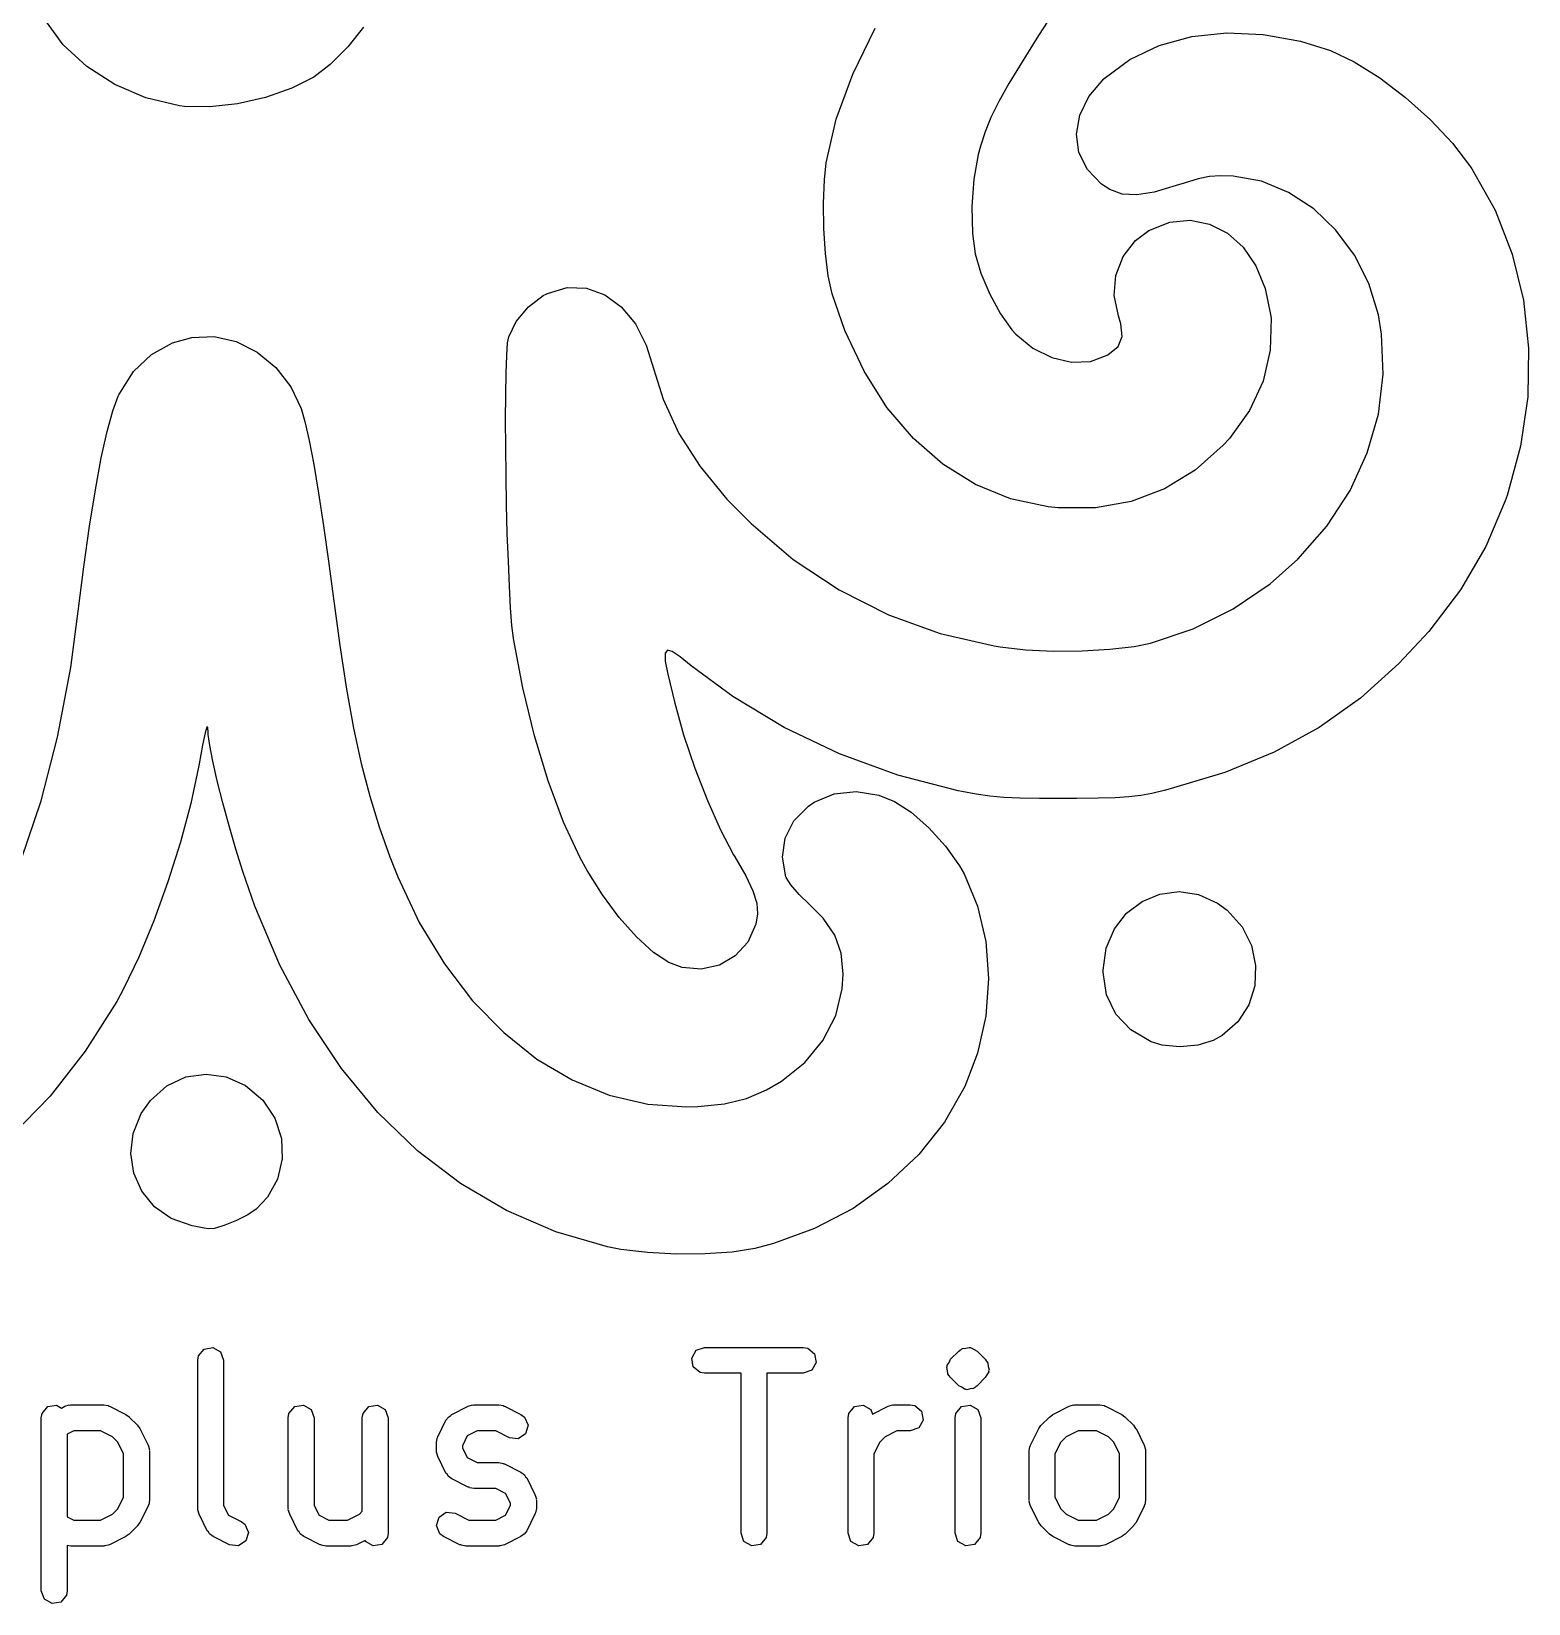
# Model space of a CAD drawing. Extents: x 103 to 212, y -155 to -73.
# Drawn here: x 168.15 to 176.81, y -129.44 to -120.34 of the extents above; entities that cross this region are included whole.
import ezdxf

# ---------------------------------------------------------------- set-up
doc = ezdxf.new("R2010")
doc.units = 0
doc.layers.add('BLACK', color=7, linetype='CONTINUOUS')

msp = doc.modelspace()

# ---------------------------------------------------------------- linework, layer by layer
at = {"layer": 'BLACK', "linetype": 'CONTINUOUS'}
for p, q in [((168.331, -120.418), (168.224, -120.272)), ((174.026, -120.281), (173.973, -120.365)), ((170.068, -120.317), (169.977, -120.43)), ((172.898, -120.589), (173.029, -120.323)), ((173.973, -120.365), (173.878, -120.516)), ((174.671, -120.423), (174.86, -120.371)), ((174.86, -120.371), (175.062, -120.349)), ((175.062, -120.349), (175.273, -120.358)), ((175.273, -120.358), (175.489, -120.397)), ((175.489, -120.397), (175.663, -120.452)), ((168.468, -120.544), (168.331, -120.418)), ((169.977, -120.43), (169.875, -120.532)), ((174.501, -120.504), (174.671, -120.423)), ((175.663, -120.452), (175.8, -120.517)), ((168.629, -120.648), (168.468, -120.544)), ((169.875, -120.532), (169.78, -120.605)), ((173.878, -120.516), (173.802, -120.642)), ((174.353, -120.614), (174.501, -120.504)), ((175.8, -120.517), (175.948, -120.61)), ((168.809, -120.725), (168.629, -120.648)), ((169.653, -120.67), (169.502, -120.723)), ((169.78, -120.605), (169.653, -120.67)), ((172.803, -120.849), (172.898, -120.589)), ((173.802, -120.642), (173.744, -120.747)), ((174.264, -120.717), (174.35, -120.616)), ((174.35, -120.616), (174.353, -120.614)), ((175.948, -120.61), (176.097, -120.724)), ((169.004, -120.771), (168.809, -120.725)), ((169.34, -120.76), (169.179, -120.778)), ((169.502, -120.723), (169.34, -120.76)), ((173.744, -120.747), (173.698, -120.839)), ((174.212, -120.825), (174.264, -120.717)), ((176.097, -120.724), (176.24, -120.852)), ((169.033, -120.775), (169.004, -120.771)), ((169.179, -120.778), (169.033, -120.775)), ((172.745, -121.101), (172.803, -120.849)), ((173.698, -120.839), (173.664, -120.922)), ((174.193, -120.935), (174.212, -120.825)), ((176.24, -120.852), (176.368, -120.988)), ((173.664, -120.922), (173.637, -121.004)), ((174.207, -121.042), (174.193, -120.935)), ((173.637, -121.004), (173.623, -121.053)), ((176.368, -120.988), (176.472, -121.125)), ((172.734, -121.199), (172.745, -121.101)), ((173.623, -121.053), (173.598, -121.195)), ((174.256, -121.14), (174.207, -121.042)), ((176.472, -121.125), (176.48, -121.136)), ((172.729, -121.335), (172.734, -121.199)), ((173.598, -121.195), (173.587, -121.353)), ((174.338, -121.225), (174.256, -121.14)), ((174.815, -121.218), (174.77, -121.233)), ((174.897, -121.194), (174.815, -121.218)), ((174.963, -121.18), (174.897, -121.194)), ((175.026, -121.176), (174.963, -121.18)), ((175.099, -121.179), (175.026, -121.176)), ((175.263, -121.208), (175.099, -121.179)), ((175.42, -121.272), (175.263, -121.208)), ((176.48, -121.136), (176.614, -121.374)), ((174.385, -121.255), (174.338, -121.225)), ((174.457, -121.282), (174.385, -121.255)), ((174.541, -121.287), (174.457, -121.282)), ((174.643, -121.271), (174.541, -121.287)), ((174.77, -121.233), (174.643, -121.271)), ((175.565, -121.367), (175.42, -121.272)), ((172.731, -121.481), (172.729, -121.335)), ((173.587, -121.353), (173.591, -121.509)), ((175.693, -121.49), (175.565, -121.367)), ((176.614, -121.374), (176.714, -121.629)), ((172.741, -121.625), (172.731, -121.481)), ((174.535, -121.55), (174.612, -121.493)), ((174.612, -121.493), (174.732, -121.445)), ((174.732, -121.445), (174.85, -121.433)), ((174.85, -121.433), (174.963, -121.455)), ((174.963, -121.455), (175.066, -121.508)), ((175.801, -121.635), (175.693, -121.49)), ((173.591, -121.509), (173.607, -121.628)), ((174.462, -121.643), (174.535, -121.55)), ((175.066, -121.508), (175.157, -121.589)), ((172.757, -121.755), (172.741, -121.625)), ((173.607, -121.628), (173.64, -121.74)), ((174.42, -121.752), (174.462, -121.643)), ((175.157, -121.589), (175.231, -121.697)), ((175.884, -121.8), (175.801, -121.635)), ((176.714, -121.629), (176.779, -121.896)), ((172.78, -121.858), (172.757, -121.755)), ((173.64, -121.74), (173.691, -121.86)), ((174.41, -121.869), (174.42, -121.752)), ((175.231, -121.697), (175.285, -121.828)), ((171.108, -121.869), (171.133, -121.856)), ((171.133, -121.856), (171.247, -121.823)), ((171.247, -121.823), (171.359, -121.827)), ((171.359, -121.827), (171.464, -121.865)), ((172.853, -122.071), (172.78, -121.858)), ((175.285, -121.828), (175.316, -121.979)), ((175.939, -121.981), (175.884, -121.8)), ((170.952, -122.018), (171.022, -121.934)), ((171.022, -121.934), (171.108, -121.869)), ((171.464, -121.865), (171.559, -121.934)), ((171.559, -121.934), (171.641, -122.032)), ((173.691, -121.86), (173.753, -121.974)), ((174.435, -121.987), (174.41, -121.869)), ((176.779, -121.896), (176.808, -122.173)), ((170.908, -122.108), (170.952, -122.018)), ((171.641, -122.032), (171.704, -122.156)), ((173.753, -121.974), (173.819, -122.067)), ((174.45, -122.033), (174.435, -121.987)), ((174.457, -122.106), (174.45, -122.033)), ((175.318, -122), (175.314, -122.185)), ((175.316, -121.979), (175.318, -122)), ((175.957, -122.092), (175.939, -121.981)), ((168.964, -122.143), (169.074, -122.112)), ((169.074, -122.112), (169.204, -122.106)), ((169.204, -122.106), (169.332, -122.135)), ((170.902, -122.142), (170.908, -122.108)), ((172.964, -122.307), (172.853, -122.071)), ((173.819, -122.067), (173.841, -122.092)), ((173.841, -122.092), (173.94, -122.173)), ((174.433, -122.163), (174.457, -122.106)), ((175.967, -122.324), (175.957, -122.092)), ((168.738, -122.309), (168.841, -122.21)), ((168.841, -122.21), (168.964, -122.143)), ((169.332, -122.135), (169.453, -122.196)), ((169.453, -122.196), (169.56, -122.285)), ((170.893, -122.317), (170.897, -122.215)), ((170.897, -122.215), (170.902, -122.142)), ((171.704, -122.156), (171.737, -122.259)), ((173.94, -122.173), (174.05, -122.228)), ((174.273, -122.25), (174.37, -122.214)), ((174.37, -122.214), (174.375, -122.211)), ((174.375, -122.211), (174.433, -122.163)), ((175.314, -122.185), (175.273, -122.364)), ((176.808, -122.173), (176.803, -122.455)), ((168.653, -122.443), (168.738, -122.309)), ((169.56, -122.285), (169.647, -122.397)), ((171.737, -122.259), (171.802, -122.469)), ((173.096, -122.516), (172.964, -122.307)), ((174.05, -122.228), (174.164, -122.254)), ((174.164, -122.254), (174.273, -122.25)), ((169.647, -122.397), (169.708, -122.523)), ((170.891, -122.443), (170.893, -122.317)), ((175.273, -122.364), (175.194, -122.534)), ((175.939, -122.554), (175.967, -122.324)), ((168.618, -122.535), (168.649, -122.451)), ((168.649, -122.451), (168.653, -122.443)), ((170.89, -122.588), (170.891, -122.443)), ((171.802, -122.469), (171.893, -122.667)), ((176.803, -122.455), (176.761, -122.74)), ((168.585, -122.655), (168.618, -122.535)), ((169.708, -122.523), (169.729, -122.598)), ((173.249, -122.696), (173.096, -122.516)), ((175.194, -122.534), (175.077, -122.695)), ((175.875, -122.779), (175.939, -122.554)), ((168.551, -122.808), (168.585, -122.655)), ((169.729, -122.598), (169.753, -122.707)), ((170.891, -122.746), (170.89, -122.588)), ((171.893, -122.667), (172.015, -122.857)), ((169.753, -122.707), (169.78, -122.847)), ((170.893, -122.912), (170.891, -122.746)), ((173.42, -122.845), (173.249, -122.696)), ((175.042, -122.734), (174.88, -122.878)), ((175.077, -122.695), (175.042, -122.734)), ((176.761, -122.74), (176.684, -123.025)), ((168.517, -122.992), (168.551, -122.808)), ((169.78, -122.847), (169.808, -123.012)), ((172.015, -122.857), (172.17, -123.046)), ((173.608, -122.961), (173.42, -122.845)), ((175.776, -122.996), (175.875, -122.779)), ((170.896, -123.08), (170.893, -122.912)), ((174.88, -122.878), (174.702, -122.987)), ((168.483, -123.203), (168.517, -122.992)), ((169.808, -123.012), (169.837, -123.2)), ((173.811, -123.044), (173.608, -122.961)), ((174.702, -122.987), (174.509, -123.06)), ((175.641, -123.202), (175.776, -122.996)), ((176.684, -123.025), (176.673, -123.057)), ((170.9, -123.246), (170.896, -123.08)), ((172.17, -123.046), (172.31, -123.188)), ((174.028, -123.091), (173.811, -123.044)), ((174.086, -123.097), (174.028, -123.091)), ((174.303, -123.097), (174.086, -123.097)), ((174.509, -123.06), (174.303, -123.097)), ((176.673, -123.057), (176.561, -123.32)), ((168.45, -123.438), (168.483, -123.203)), ((169.837, -123.2), (169.866, -123.405)), ((172.31, -123.188), (172.554, -123.396)), ((175.473, -123.394), (175.641, -123.202)), ((170.906, -123.405), (170.9, -123.246)), ((169.866, -123.405), (169.893, -123.607)), ((170.912, -123.549), (170.906, -123.405)), ((172.554, -123.396), (172.82, -123.572)), ((175.313, -123.536), (175.473, -123.394)), ((176.561, -123.32), (176.414, -123.571)), ((168.418, -123.695), (168.45, -123.438)), ((170.919, -123.676), (170.912, -123.549)), ((172.82, -123.572), (173.105, -123.715)), ((175.1, -123.68), (175.313, -123.536)), ((176.414, -123.571), (176.231, -123.812)), ((169.893, -123.607), (169.931, -123.893)), ((170.927, -123.778), (170.919, -123.676)), ((168.374, -124.02), (168.418, -123.695)), ((173.105, -123.715), (173.404, -123.823)), ((174.867, -123.796), (175.1, -123.68)), ((170.936, -123.851), (170.927, -123.778)), ((170.936, -123.853), (170.936, -123.851)), ((170.99, -124.138), (170.936, -123.853)), ((173.404, -123.823), (173.716, -123.895)), ((174.621, -123.879), (174.867, -123.796)), ((176.231, -123.812), (176.058, -123.998)), ((169.931, -123.893), (169.97, -124.146)), ((171.826, -123.92), (171.813, -123.937)), ((171.813, -123.937), (171.814, -123.983)), ((171.854, -123.928), (171.826, -123.92)), ((171.9, -123.959), (171.854, -123.928)), ((173.716, -123.895), (173.752, -123.901)), ((173.752, -123.901), (173.898, -123.918)), ((173.898, -123.918), (174.06, -123.925)), ((174.06, -123.925), (174.226, -123.924)), ((174.226, -123.924), (174.385, -123.915)), ((174.385, -123.915), (174.527, -123.899)), ((174.527, -123.899), (174.621, -123.879)), ((168.298, -124.423), (168.374, -124.02)), ((171.814, -123.983), (171.829, -124.059)), ((171.964, -124.011), (171.9, -123.959)), ((172.204, -124.189), (171.964, -124.011)), ((176.058, -123.998), (175.836, -124.197)), ((171.829, -124.059), (171.855, -124.17)), ((169.97, -124.146), (170.011, -124.372)), ((171.057, -124.415), (170.99, -124.138)), ((171.855, -124.17), (171.867, -124.218)), ((171.867, -124.218), (171.92, -124.409)), ((172.502, -124.368), (172.204, -124.189)), ((175.836, -124.197), (175.597, -124.367)), ((169.152, -124.399), (169.137, -124.469)), ((169.162, -124.365), (169.152, -124.399)), ((169.168, -124.365), (169.162, -124.365)), ((169.17, -124.398), (169.168, -124.365)), ((169.17, -124.408), (169.17, -124.398)), ((170.011, -124.372), (170.055, -124.576)), ((172.822, -124.52), (172.502, -124.368)), ((175.597, -124.367), (175.336, -124.51)), ((168.204, -124.792), (168.298, -124.423)), ((169.137, -124.469), (169.117, -124.577)), ((169.179, -124.471), (169.17, -124.408)), ((169.197, -124.563), (169.179, -124.471)), ((171.136, -124.676), (171.057, -124.415)), ((171.92, -124.409), (171.985, -124.603)), ((169.117, -124.577), (169.113, -124.597)), ((169.222, -124.675), (169.197, -124.563)), ((170.055, -124.576), (170.104, -124.764)), ((173.159, -124.643), (172.822, -124.52)), ((175.336, -124.51), (175.05, -124.628)), ((169.113, -124.597), (169.069, -124.807)), ((169.254, -124.803), (169.222, -124.675)), ((171.225, -124.915), (171.136, -124.676)), ((171.985, -124.603), (172.058, -124.79)), ((173.508, -124.733), (173.159, -124.643)), ((175.05, -124.628), (174.735, -124.723)), ((170.104, -124.764), (170.159, -124.942)), ((172.676, -124.8), (172.791, -124.751)), ((172.791, -124.751), (172.918, -124.737)), ((172.918, -124.737), (173.049, -124.759)), ((173.049, -124.759), (173.14, -124.795)), ((173.53, -124.737), (173.508, -124.733)), ((173.613, -124.753), (173.53, -124.737)), ((173.691, -124.764), (173.613, -124.753)), ((173.772, -124.772), (173.691, -124.764)), ((174.496, -124.769), (174.417, -124.774)), ((174.564, -124.761), (174.496, -124.769)), ((174.629, -124.749), (174.564, -124.761)), ((174.699, -124.732), (174.629, -124.749)), ((174.735, -124.723), (174.699, -124.732)), ((168.09, -125.127), (168.204, -124.792)), ((169.069, -124.807), (169.009, -125.031)), ((169.29, -124.937), (169.254, -124.803)), ((172.058, -124.79), (172.133, -124.96)), ((172.558, -124.907), (172.642, -124.823)), ((172.642, -124.823), (172.676, -124.8)), ((173.14, -124.795), (173.237, -124.857)), ((173.237, -124.857), (173.339, -124.947)), ((173.865, -124.776), (173.772, -124.772)), ((173.979, -124.778), (173.865, -124.776)), ((174.123, -124.779), (173.979, -124.778)), ((174.193, -124.779), (174.123, -124.779)), ((174.318, -124.777), (174.193, -124.779)), ((174.417, -124.774), (174.318, -124.777)), ((169.329, -125.072), (169.29, -124.937)), ((170.159, -124.942), (170.221, -125.116)), ((171.321, -125.122), (171.225, -124.915)), ((172.507, -125.007), (172.558, -124.907)), ((173.339, -124.947), (173.435, -125.054)), ((169.009, -125.031), (168.936, -125.26)), ((172.133, -124.96), (172.209, -125.103)), ((172.491, -125.117), (172.507, -125.007)), ((169.369, -125.2), (169.329, -125.072)), ((170.221, -125.116), (170.267, -125.231)), ((171.361, -125.195), (171.321, -125.122)), ((172.209, -125.103), (172.217, -125.116)), ((172.217, -125.116), (172.28, -125.226)), ((172.512, -125.232), (172.491, -125.117)), ((173.435, -125.054), (173.516, -125.168)), ((169.439, -125.401), (169.369, -125.2)), ((171.45, -125.336), (171.361, -125.195)), ((173.516, -125.168), (173.542, -125.213)), ((173.542, -125.213), (173.621, -125.401)), ((168.936, -125.26), (168.855, -125.485)), ((170.267, -125.231), (170.391, -125.496)), ((172.28, -125.226), (172.321, -125.312)), ((172.321, -125.312), (172.343, -125.383)), ((172.513, -125.235), (172.512, -125.232)), ((172.54, -125.278), (172.513, -125.235)), ((172.588, -125.334), (172.54, -125.278)), ((169.584, -125.743), (169.439, -125.401)), ((171.548, -125.466), (171.45, -125.336)), ((172.343, -125.383), (172.347, -125.445)), ((172.646, -125.39), (172.588, -125.334)), ((172.727, -125.47), (172.646, -125.39)), ((173.621, -125.401), (173.668, -125.606)), ((174.483, -125.442), (174.572, -125.374)), ((174.572, -125.374), (174.675, -125.331)), ((174.675, -125.331), (174.786, -125.317)), ((174.786, -125.317), (174.899, -125.333)), ((174.899, -125.333), (175.009, -125.383)), ((175.009, -125.383), (175.065, -125.424)), ((168.855, -125.485), (168.768, -125.695)), ((170.391, -125.496), (170.536, -125.735)), ((171.648, -125.579), (171.548, -125.466)), ((172.347, -125.445), (172.337, -125.505)), ((172.794, -125.568), (172.727, -125.47)), ((174.412, -125.532), (174.483, -125.442)), ((175.065, -125.424), (175.151, -125.52)), ((171.745, -125.668), (171.648, -125.579)), ((172.337, -125.505), (172.291, -125.609)), ((172.832, -125.673), (172.794, -125.568)), ((174.365, -125.643), (174.412, -125.532)), ((175.151, -125.52), (175.205, -125.629)), ((171.834, -125.726), (171.745, -125.668)), ((172.291, -125.609), (172.218, -125.689)), ((172.843, -125.795), (172.832, -125.673)), ((173.668, -125.606), (173.684, -125.82)), ((174.348, -125.772), (174.365, -125.643)), ((175.205, -125.629), (175.229, -125.745)), ((168.768, -125.695), (168.68, -125.88)), ((169.752, -126.057), (169.584, -125.743)), ((170.536, -125.735), (170.699, -125.948)), ((171.912, -125.755), (171.834, -125.726)), ((172.022, -125.765), (171.912, -125.755)), ((172.127, -125.742), (172.022, -125.765)), ((172.218, -125.689), (172.127, -125.742)), ((175.229, -125.745), (175.224, -125.862)), ((172.838, -125.879), (172.843, -125.795)), ((173.684, -125.82), (173.668, -126.038)), ((174.348, -125.782), (174.348, -125.772)), ((174.367, -125.913), (174.348, -125.782)), ((168.68, -125.88), (168.641, -125.952)), ((170.699, -125.948), (170.879, -126.131)), ((172.8, -126.033), (172.838, -125.879)), ((174.42, -126.025), (174.367, -125.913)), ((175.224, -125.862), (175.189, -125.972)), ((168.641, -125.952), (168.458, -126.24)), ((172.726, -126.177), (172.8, -126.033)), ((173.668, -126.038), (173.621, -126.252)), ((174.507, -126.116), (174.42, -126.025)), ((175.189, -125.972), (175.126, -126.07)), ((169.941, -126.34), (169.752, -126.057)), ((170.879, -126.131), (171.071, -126.285)), ((174.625, -126.186), (174.507, -126.116)), ((175.126, -126.07), (175.036, -126.149)), ((172.621, -126.305), (172.726, -126.177)), ((174.688, -126.205), (174.625, -126.186)), ((174.79, -126.214), (174.688, -126.205)), ((174.894, -126.205), (174.79, -126.214)), ((174.983, -126.178), (174.894, -126.205)), ((175.036, -126.149), (174.983, -126.178)), ((168.458, -126.24), (168.255, -126.5)), ((171.071, -126.285), (171.276, -126.406)), ((172.486, -126.413), (172.621, -126.305)), ((173.621, -126.252), (173.547, -126.445)), ((168.931, -126.44), (169.04, -126.389)), ((169.04, -126.389), (169.157, -126.372)), ((169.157, -126.372), (169.274, -126.388)), ((169.274, -126.388), (169.385, -126.438)), ((170.151, -126.594), (169.941, -126.34)), ((171.276, -126.406), (171.49, -126.494)), ((168.835, -126.525), (168.931, -126.44)), ((169.385, -126.438), (169.485, -126.523)), ((171.49, -126.494), (171.712, -126.547)), ((172.283, -126.513), (172.4, -126.463)), ((172.4, -126.463), (172.486, -126.413)), ((173.547, -126.445), (173.43, -126.65)), ((168.255, -126.5), (168.032, -126.73)), ((168.782, -126.601), (168.835, -126.525)), ((169.485, -126.523), (169.486, -126.524)), ((169.486, -126.524), (169.556, -126.628)), ((171.712, -126.547), (171.939, -126.562)), ((171.939, -126.562), (172.003, -126.56)), ((172.003, -126.56), (172.156, -126.544)), ((172.156, -126.544), (172.283, -126.513)), ((168.735, -126.715), (168.782, -126.601)), ((169.556, -126.628), (169.593, -126.744)), ((170.38, -126.816), (170.151, -126.594)), ((173.43, -126.65), (173.28, -126.838)), ((168.722, -126.832), (168.735, -126.715)), ((169.593, -126.744), (169.598, -126.863)), ((168.739, -126.946), (168.722, -126.832)), ((170.629, -127.005), (170.38, -126.816)), ((173.28, -126.838), (173.102, -127.006)), ((168.785, -127.05), (168.739, -126.946)), ((169.598, -126.863), (169.571, -126.98)), ((169.571, -126.98), (169.513, -127.085)), ((170.896, -127.162), (170.629, -127.005)), ((173.102, -127.006), (172.9, -127.15)), ((168.858, -127.14), (168.785, -127.05)), ((169.513, -127.085), (169.447, -127.154)), ((168.955, -127.208), (168.858, -127.14)), ((169.076, -127.25), (168.955, -127.208)), ((169.333, -127.219), (169.265, -127.247)), ((169.398, -127.186), (169.333, -127.219)), ((169.447, -127.154), (169.398, -127.186)), ((171.18, -127.284), (170.896, -127.162)), ((172.9, -127.15), (172.678, -127.266)), ((169.099, -127.254), (169.076, -127.25)), ((169.147, -127.264), (169.099, -127.254)), ((169.171, -127.268), (169.147, -127.264)), ((169.206, -127.265), (169.171, -127.268)), ((169.265, -127.247), (169.206, -127.265)), ((171.48, -127.372), (171.18, -127.284)), ((172.678, -127.266), (172.439, -127.353)), ((171.557, -127.386), (171.48, -127.372)), ((171.711, -127.405), (171.557, -127.386)), ((171.878, -127.413), (171.711, -127.405)), ((172.201, -127.402), (172.045, -127.412)), ((172.331, -127.381), (172.201, -127.402)), ((172.439, -127.353), (172.331, -127.381)), ((172.045, -127.412), (171.878, -127.413)), ((169.109, -128.028), (169.113, -128.002)), ((169.109, -128.885), (169.109, -128.028)), ((169.113, -128.002), (169.146, -127.963)), ((169.146, -127.963), (169.197, -127.954)), ((169.197, -127.954), (169.241, -127.979)), ((169.241, -127.979), (169.259, -128.028)), ((169.259, -128.028), (169.259, -128.867)), ((171.967, -128.015), (171.993, -127.97)), ((171.976, -128.065), (171.967, -128.015)), ((171.993, -127.97), (172.041, -127.953)), ((172.041, -127.953), (172.612, -127.953)), ((172.612, -127.953), (172.638, -127.957)), ((172.638, -127.957), (172.677, -127.99)), ((172.686, -128.041), (172.661, -128.085)), ((172.677, -127.99), (172.686, -128.041)), ((173.445, -128.056), (173.456, -128.04)), ((173.456, -128.04), (173.464, -128.022)), ((173.464, -128.022), (173.512, -127.975)), ((173.512, -127.975), (173.52, -127.969)), ((173.52, -127.969), (173.522, -127.966)), ((173.522, -127.966), (173.525, -127.965)), ((173.525, -127.965), (173.527, -127.963)), ((173.525, -127.965), (173.525, -127.965)), ((173.527, -127.963), (173.529, -127.962)), ((173.529, -127.962), (173.533, -127.96)), ((173.533, -127.96), (173.552, -127.958)), ((173.552, -127.958), (173.571, -127.953)), ((173.571, -127.953), (173.574, -127.954)), ((173.574, -127.954), (173.578, -127.954)), ((173.578, -127.954), (173.581, -127.955)), ((173.581, -127.955), (173.584, -127.955)), ((173.584, -127.955), (173.6, -127.966)), ((173.6, -127.966), (173.618, -127.975)), ((173.618, -127.975), (173.665, -128.022)), ((173.665, -128.022), (173.671, -128.03)), ((173.671, -128.03), (173.674, -128.032)), ((173.674, -128.032), (173.675, -128.035)), ((173.675, -128.035), (173.68, -128.044)), ((172.015, -128.098), (171.976, -128.065)), ((172.041, -128.103), (172.015, -128.098)), ((172.252, -128.103), (172.041, -128.103)), ((172.252, -129.028), (172.252, -128.103)), ((172.612, -128.103), (172.402, -128.103)), ((172.402, -128.103), (172.402, -129.028)), ((172.661, -128.085), (172.612, -128.103)), ((173.442, -128.069), (173.445, -128.063)), ((173.447, -128.088), (173.442, -128.069)), ((173.445, -128.063), (173.445, -128.056)), ((173.449, -128.107), (173.447, -128.088)), ((173.455, -128.115), (173.449, -128.107)), ((173.456, -128.118), (173.455, -128.115)), ((173.458, -128.12), (173.456, -128.118)), ((173.464, -128.128), (173.458, -128.12)), ((173.512, -128.176), (173.464, -128.128)), ((173.665, -128.128), (173.618, -128.176)), ((173.674, -128.111), (173.665, -128.128)), ((173.685, -128.095), (173.674, -128.111)), ((173.68, -128.044), (173.682, -128.063)), ((173.682, -128.063), (173.687, -128.082)), ((173.687, -128.082), (173.684, -128.088)), ((173.684, -128.088), (173.685, -128.095)), ((173.529, -128.184), (173.512, -128.176)), ((173.545, -128.195), (173.529, -128.184)), ((173.549, -128.195), (173.545, -128.195)), ((173.552, -128.197), (173.549, -128.195)), ((173.555, -128.196), (173.552, -128.197)), ((173.558, -128.198), (173.555, -128.196)), ((173.577, -128.193), (173.558, -128.198)), ((173.596, -128.191), (173.577, -128.193)), ((173.6, -128.188), (173.596, -128.191)), ((173.602, -128.188), (173.6, -128.188)), ((173.604, -128.185), (173.602, -128.188)), ((173.605, -128.185), (173.604, -128.185)), ((173.608, -128.184), (173.605, -128.185)), ((173.61, -128.182), (173.608, -128.184)), ((173.618, -128.176), (173.61, -128.182)), ((168.209, -128.335), (168.242, -128.296)), ((168.242, -128.296), (168.292, -128.287)), ((168.292, -128.287), (168.321, -128.304)), ((168.321, -128.304), (168.341, -128.294)), ((168.341, -128.294), (168.366, -128.286)), ((168.366, -128.286), (168.37, -128.287)), ((168.37, -128.287), (168.374, -128.286)), ((168.374, -128.286), (168.565, -128.286)), ((168.565, -128.286), (168.59, -128.29)), ((168.59, -128.29), (168.594, -128.293)), ((168.594, -128.293), (168.598, -128.294)), ((168.598, -128.294), (168.694, -128.341)), ((169.637, -128.335), (169.67, -128.296)), ((169.67, -128.296), (169.721, -128.287)), ((169.721, -128.287), (169.765, -128.313)), ((169.765, -128.313), (169.783, -128.361)), ((170.066, -128.335), (170.099, -128.296)), ((170.099, -128.296), (170.149, -128.287)), ((170.149, -128.287), (170.194, -128.313)), ((170.194, -128.313), (170.211, -128.361)), ((170.579, -128.341), (170.674, -128.294)), ((170.674, -128.294), (170.699, -128.286)), ((170.699, -128.286), (170.703, -128.287)), ((170.703, -128.287), (170.708, -128.286)), ((170.708, -128.286), (170.85, -128.286)), ((170.85, -128.286), (170.876, -128.29)), ((170.876, -128.29), (170.88, -128.293)), ((170.88, -128.293), (170.884, -128.294)), ((170.884, -128.294), (170.979, -128.341)), ((172.875, -128.335), (172.908, -128.296)), ((172.908, -128.296), (172.959, -128.287)), ((172.959, -128.287), (173.003, -128.313)), ((173.003, -128.313), (173.013, -128.339)), ((173.013, -128.339), (173.103, -128.294)), ((173.103, -128.294), (173.128, -128.286)), ((173.128, -128.286), (173.132, -128.287)), ((173.132, -128.287), (173.136, -128.286)), ((173.136, -128.286), (173.231, -128.286)), ((173.231, -128.286), (173.257, -128.29)), ((173.257, -128.29), (173.296, -128.323)), ((173.494, -128.335), (173.527, -128.296)), ((173.527, -128.296), (173.578, -128.287)), ((173.578, -128.287), (173.622, -128.313)), ((173.622, -128.313), (173.64, -128.361)), ((174.055, -128.341), (174.15, -128.294)), ((174.15, -128.294), (174.175, -128.286)), ((174.175, -128.286), (174.18, -128.287)), ((174.18, -128.287), (174.184, -128.286)), ((174.184, -128.286), (174.327, -128.286)), ((174.327, -128.286), (174.352, -128.29)), ((174.352, -128.29), (174.356, -128.293)), ((174.356, -128.293), (174.36, -128.294)), ((174.36, -128.294), (174.455, -128.341)), ((168.204, -128.361), (168.209, -128.335)), ((168.204, -129.361), (168.204, -128.361)), ((168.694, -128.341), (168.712, -128.355)), ((168.712, -128.355), (168.713, -128.356)), ((168.713, -128.356), (168.761, -128.403)), ((168.761, -128.403), (168.774, -128.422)), ((169.633, -128.361), (169.637, -128.335)), ((169.633, -128.885), (169.633, -128.361)), ((169.783, -128.361), (169.783, -128.867)), ((170.061, -128.361), (170.066, -128.335)), ((170.061, -128.901), (170.061, -128.361)), ((170.211, -128.361), (170.211, -129.028)), ((170.498, -128.47), (170.545, -128.375)), ((170.545, -128.375), (170.561, -128.354)), ((170.561, -128.354), (170.571, -128.35)), ((170.571, -128.35), (170.579, -128.341)), ((170.979, -128.341), (171, -128.357)), ((171, -128.357), (171.021, -128.404)), ((171.021, -128.404), (171.006, -128.453)), ((172.871, -128.361), (172.875, -128.335)), ((172.871, -129.028), (172.871, -128.361)), ((173.305, -128.374), (173.28, -128.418)), ((173.296, -128.323), (173.305, -128.374)), ((173.49, -128.361), (173.494, -128.335)), ((173.49, -129.028), (173.49, -128.361)), ((173.64, -128.361), (173.64, -129.028)), ((173.974, -128.423), (173.987, -128.405)), ((173.987, -128.405), (173.988, -128.403)), ((173.988, -128.403), (174.036, -128.356)), ((174.036, -128.356), (174.054, -128.343)), ((174.054, -128.343), (174.055, -128.341)), ((174.455, -128.341), (174.473, -128.355)), ((174.473, -128.355), (174.475, -128.356)), ((174.475, -128.356), (174.523, -128.403)), ((174.523, -128.403), (174.535, -128.422)), ((168.392, -128.436), (168.354, -128.455)), ((168.354, -128.455), (168.354, -128.934)), ((168.547, -128.436), (168.392, -128.436)), ((168.616, -128.47), (168.547, -128.436)), ((168.646, -128.501), (168.616, -128.47)), ((168.774, -128.422), (168.775, -128.423)), ((168.775, -128.423), (168.822, -128.518)), ((170.49, -128.504), (170.494, -128.478)), ((170.494, -128.478), (170.497, -128.475)), ((170.497, -128.475), (170.498, -128.47)), ((170.668, -128.464), (170.64, -128.522)), ((170.725, -128.436), (170.668, -128.464)), ((170.833, -128.436), (170.725, -128.436)), ((170.912, -128.476), (170.833, -128.436)), ((170.963, -128.482), (170.912, -128.476)), ((171.006, -128.453), (170.963, -128.482)), ((173.085, -128.47), (173.055, -128.501)), ((173.154, -128.436), (173.085, -128.47)), ((173.231, -128.436), (173.154, -128.436)), ((173.28, -128.418), (173.231, -128.436)), ((173.926, -128.518), (173.974, -128.423)), ((174.133, -128.47), (174.103, -128.501)), ((174.202, -128.436), (174.133, -128.47)), ((174.309, -128.436), (174.202, -128.436)), ((174.377, -128.47), (174.309, -128.436)), ((174.408, -128.501), (174.377, -128.47)), ((174.535, -128.422), (174.537, -128.423)), ((174.537, -128.423), (174.584, -128.518)), ((168.68, -128.569), (168.646, -128.501)), ((168.68, -128.819), (168.68, -128.569)), ((168.822, -128.518), (168.83, -128.543)), ((168.83, -128.543), (168.829, -128.547)), ((168.829, -128.547), (168.83, -128.551)), ((168.83, -128.551), (168.83, -128.837)), ((170.49, -128.551), (170.49, -128.504)), ((170.491, -128.556), (170.49, -128.551)), ((170.49, -128.56), (170.491, -128.556)), ((170.498, -128.585), (170.49, -128.56)), ((170.545, -128.68), (170.498, -128.585)), ((170.64, -128.522), (170.64, -128.534)), ((170.64, -128.534), (170.668, -128.591)), ((173.055, -128.501), (173.021, -128.569)), ((173.021, -128.569), (173.021, -129.028)), ((173.918, -128.551), (173.923, -128.526)), ((173.918, -128.837), (173.918, -128.551)), ((173.923, -128.526), (173.926, -128.522)), ((173.926, -128.522), (173.926, -128.518)), ((174.103, -128.501), (174.068, -128.569)), ((174.068, -128.569), (174.068, -128.819)), ((174.442, -128.569), (174.408, -128.501)), ((174.442, -128.819), (174.442, -128.569)), ((174.584, -128.518), (174.592, -128.543)), ((174.592, -128.543), (174.591, -128.547)), ((174.591, -128.547), (174.592, -128.551)), ((174.592, -128.551), (174.592, -128.837)), ((170.553, -128.688), (170.545, -128.68)), ((170.668, -128.591), (170.725, -128.619)), ((170.725, -128.619), (170.85, -128.619)), ((170.85, -128.619), (170.876, -128.624)), ((170.876, -128.624), (170.88, -128.627)), ((170.88, -128.627), (170.884, -128.627)), ((170.884, -128.627), (170.979, -128.675)), ((170.979, -128.675), (171, -128.69)), ((170.558, -128.698), (170.553, -128.688)), ((170.579, -128.714), (170.558, -128.698)), ((170.674, -128.761), (170.579, -128.714)), ((170.679, -128.762), (170.674, -128.761)), ((170.682, -128.765), (170.679, -128.762)), ((170.708, -128.769), (170.682, -128.765)), ((170.833, -128.769), (170.708, -128.769)), ((170.89, -128.798), (170.833, -128.769)), ((171, -128.69), (171.005, -128.701)), ((171.005, -128.701), (171.013, -128.708)), ((171.013, -128.708), (171.06, -128.804)), ((168.646, -128.888), (168.68, -128.819)), ((168.83, -128.837), (168.826, -128.863)), ((170.918, -128.855), (170.89, -128.798)), ((170.918, -128.867), (170.918, -128.855)), ((171.06, -128.804), (171.068, -128.829)), ((171.068, -128.829), (171.067, -128.833)), ((171.067, -128.833), (171.068, -128.837)), ((171.068, -128.837), (171.068, -128.885)), ((173.92, -128.841), (173.918, -128.837)), ((173.919, -128.846), (173.92, -128.841)), ((173.926, -128.871), (173.919, -128.846)), ((174.068, -128.819), (174.103, -128.888)), ((174.408, -128.888), (174.442, -128.819)), ((174.592, -128.837), (174.588, -128.863)), ((168.354, -128.934), (168.392, -128.953)), ((168.547, -128.953), (168.616, -128.918)), ((168.616, -128.918), (168.646, -128.888)), ((168.822, -128.871), (168.775, -128.966)), ((168.823, -128.866), (168.822, -128.871)), ((168.826, -128.863), (168.823, -128.866)), ((169.11, -128.889), (169.109, -128.885)), ((169.109, -128.893), (169.11, -128.889)), ((169.117, -128.918), (169.109, -128.893)), ((169.164, -129.014), (169.117, -128.918)), ((169.259, -128.867), (169.287, -128.924)), ((169.287, -128.924), (169.36, -128.961)), ((169.634, -128.889), (169.633, -128.885)), ((169.633, -128.893), (169.634, -128.889)), ((169.641, -128.918), (169.633, -128.893)), ((169.688, -129.014), (169.641, -128.918)), ((169.783, -128.867), (169.811, -128.924)), ((169.811, -128.924), (169.868, -128.953)), ((169.976, -128.953), (170.044, -128.918)), ((170.044, -128.918), (170.061, -128.901)), ((170.49, -128.984), (170.505, -128.935)), ((170.505, -128.935), (170.547, -128.907)), ((170.547, -128.907), (170.598, -128.913)), ((170.598, -128.913), (170.678, -128.953)), ((170.833, -128.953), (170.89, -128.924)), ((170.89, -128.924), (170.918, -128.867)), ((171.06, -128.918), (171.013, -129.014)), ((171.061, -128.914), (171.06, -128.918)), ((171.064, -128.91), (171.061, -128.914)), ((171.068, -128.885), (171.064, -128.91)), ((173.974, -128.966), (173.926, -128.871)), ((174.103, -128.888), (174.133, -128.918)), ((174.133, -128.918), (174.202, -128.953)), ((174.309, -128.953), (174.377, -128.918)), ((174.377, -128.918), (174.408, -128.888)), ((174.584, -128.871), (174.537, -128.966)), ((174.585, -128.866), (174.584, -128.871)), ((174.588, -128.863), (174.585, -128.866)), ((168.392, -128.953), (168.547, -128.953)), ((168.713, -129.033), (168.695, -129.046)), ((168.761, -128.985), (168.713, -129.033)), ((168.775, -128.966), (168.761, -128.984)), ((168.761, -128.984), (168.761, -128.985)), ((169.172, -129.021), (169.164, -129.014)), ((169.177, -129.032), (169.172, -129.021)), ((169.198, -129.047), (169.177, -129.032)), ((169.36, -128.961), (169.381, -128.976)), ((169.381, -128.976), (169.402, -129.023)), ((169.402, -129.023), (169.387, -129.072)), ((169.696, -129.021), (169.688, -129.014)), ((169.701, -129.032), (169.696, -129.021)), ((169.722, -129.047), (169.701, -129.032)), ((169.868, -128.953), (169.976, -128.953)), ((170.211, -129.028), (170.207, -129.053)), ((170.51, -129.032), (170.49, -128.984)), ((170.531, -129.047), (170.51, -129.032)), ((170.678, -128.953), (170.833, -128.953)), ((170.987, -129.039), (170.979, -129.047)), ((170.997, -129.034), (170.987, -129.039)), ((171.013, -129.014), (170.997, -129.034)), ((172.269, -129.076), (172.252, -129.028)), ((172.402, -129.028), (172.397, -129.053)), ((172.888, -129.076), (172.871, -129.028)), ((173.021, -129.028), (173.016, -129.053)), ((173.507, -129.076), (173.49, -129.028)), ((173.64, -129.028), (173.635, -129.053)), ((173.975, -128.967), (173.974, -128.966)), ((173.988, -128.985), (173.975, -128.967)), ((174.036, -129.033), (173.988, -128.985)), ((174.037, -129.034), (174.036, -129.033)), ((174.055, -129.047), (174.037, -129.034)), ((174.202, -128.953), (174.309, -128.953)), ((174.475, -129.033), (174.457, -129.046)), ((174.523, -128.985), (174.475, -129.033)), ((174.537, -128.966), (174.523, -128.984)), ((174.523, -128.984), (174.523, -128.985)), ((168.374, -129.103), (168.354, -129.099)), ((168.354, -129.099), (168.354, -129.361)), ((168.565, -129.103), (168.374, -129.103)), ((168.569, -129.101), (168.565, -129.103)), ((168.573, -129.102), (168.569, -129.101)), ((168.598, -129.095), (168.573, -129.102)), ((168.694, -129.047), (168.598, -129.095)), ((168.695, -129.046), (168.694, -129.047)), ((169.293, -129.095), (169.198, -129.047)), ((169.344, -129.101), (169.293, -129.095)), ((169.387, -129.072), (169.344, -129.101)), ((169.817, -129.095), (169.722, -129.047)), ((169.821, -129.095), (169.817, -129.095)), ((169.825, -129.098), (169.821, -129.095)), ((169.85, -129.103), (169.825, -129.098)), ((169.993, -129.103), (169.85, -129.103)), ((169.998, -129.101), (169.993, -129.103)), ((170.002, -129.102), (169.998, -129.101)), ((170.027, -129.095), (170.002, -129.102)), ((170.077, -129.07), (170.027, -129.095)), ((170.079, -129.076), (170.077, -129.07)), ((170.123, -129.101), (170.079, -129.076)), ((170.174, -129.093), (170.123, -129.101)), ((170.207, -129.053), (170.174, -129.093)), ((170.626, -129.095), (170.531, -129.047)), ((170.631, -129.095), (170.626, -129.095)), ((170.634, -129.098), (170.631, -129.095)), ((170.66, -129.103), (170.634, -129.098)), ((170.85, -129.103), (170.66, -129.103)), ((170.855, -129.101), (170.85, -129.103)), ((170.859, -129.102), (170.855, -129.101)), ((170.884, -129.095), (170.859, -129.102)), ((170.979, -129.047), (170.884, -129.095)), ((172.314, -129.101), (172.269, -129.076)), ((172.364, -129.093), (172.314, -129.101)), ((172.397, -129.053), (172.364, -129.093)), ((172.933, -129.101), (172.888, -129.076)), ((172.983, -129.093), (172.933, -129.101)), ((173.016, -129.053), (172.983, -129.093)), ((173.552, -129.101), (173.507, -129.076)), ((173.602, -129.093), (173.552, -129.101)), ((173.635, -129.053), (173.602, -129.093)), ((174.15, -129.095), (174.055, -129.047)), ((174.155, -129.095), (174.15, -129.095)), ((174.158, -129.098), (174.155, -129.095)), ((174.184, -129.103), (174.158, -129.098)), ((174.327, -129.103), (174.184, -129.103)), ((174.331, -129.101), (174.327, -129.103)), ((174.335, -129.102), (174.331, -129.101)), ((174.36, -129.095), (174.335, -129.102)), ((174.455, -129.047), (174.36, -129.095)), ((174.457, -129.046), (174.455, -129.047)), ((168.222, -129.409), (168.204, -129.361)), ((168.35, -129.387), (168.317, -129.426)), ((168.354, -129.361), (168.35, -129.387)), ((168.266, -129.435), (168.222, -129.409)), ((168.317, -129.426), (168.266, -129.435))]:
    msp.add_line(p, q, dxfattribs=at)

doc.saveas('drawing.dxf')
